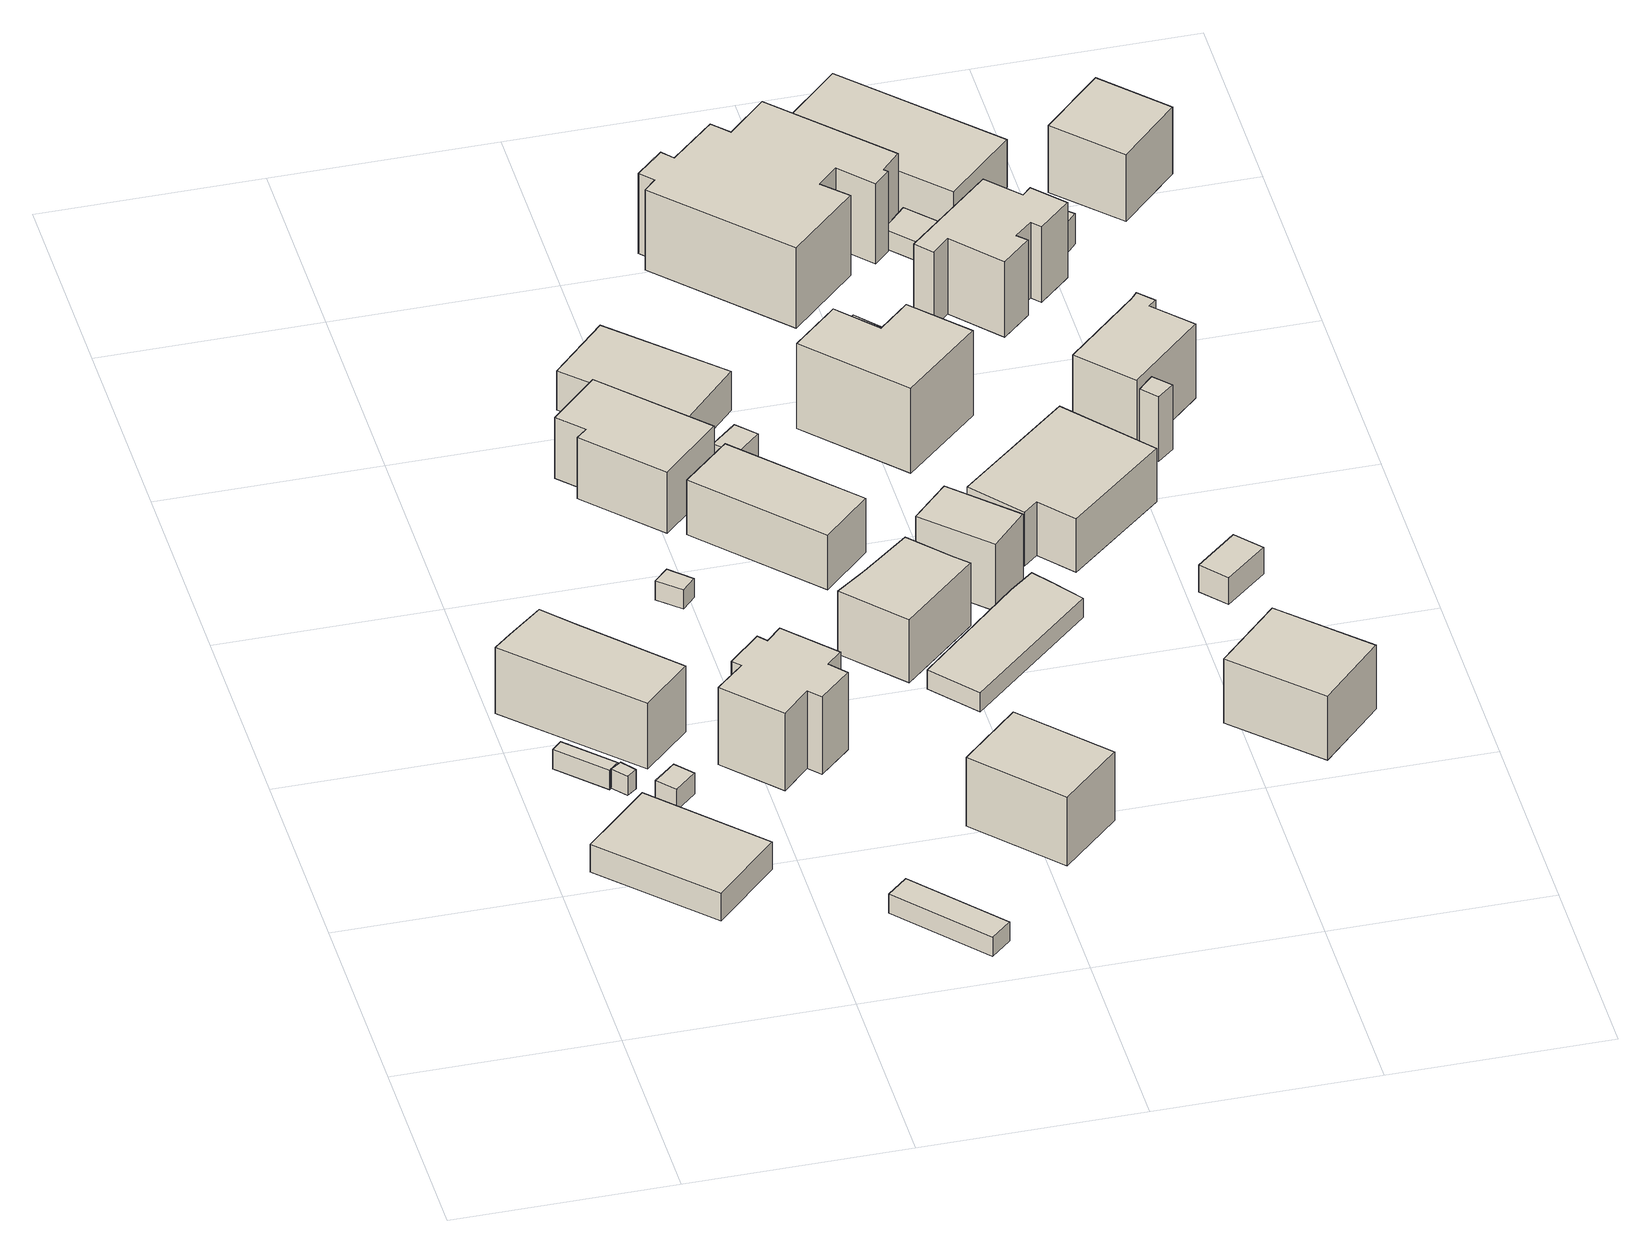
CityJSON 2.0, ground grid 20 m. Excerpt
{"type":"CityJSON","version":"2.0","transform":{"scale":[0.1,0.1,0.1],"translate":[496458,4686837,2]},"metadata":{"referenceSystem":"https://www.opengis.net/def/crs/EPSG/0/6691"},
"CityObjects":{
"building1":{"type":"Building","attributes":{"usage":"411","yearOfConstruction":2001,"measuredHeight":8.6,"storeysAboveGround":2,"storeysBelowGround":9999,"BuildingDetailAttribute.siteArea":264,"BuildingDetailAttribute.totalFloorArea":154,"BuildingDetailAttribute.buildingFootprintArea":86,"BuildingDetailAttribute.buildingRoofEdgeArea":103.2,"BuildingDetailAttribute.buildingStructureOrgType":"1","BuildingDetailAttribute.fireproofStructureType":"1003","BuildingDetailAttribute.urbanPlanType":"21","BuildingDetailAttribute.areaClassificationType":"22","BuildingDetailAttribute.districtsAndZonesType":"5","BuildingDetailAttribute.landUseType":"261","BuildingDetailAttribute.buildingCoverageRate":33,"BuildingDetailAttribute.floorAreaRate":58,"BuildingDetailAttribute.specifiedBuildingCoverageRate":60,"BuildingDetailAttribute.specifiedFloorAreaRate":200,"BuildingDetailAttribute.surveyYear":2018,"TsunamiRiskAttribute.description":"1","TsunamiRiskAttribute.rank":"2","TsunamiRiskAttribute.depth":1.75,"LandSlideRiskAttribute.description":"1","LandSlideRiskAttribute.areaType":"1","BuildingIDAttribute.prefecture":"01","BuildingIDAttribute.city":"01205","RealEstateIDAttribute.realEstateIDOfBuilding":"4302001126802-0000","RealEstateIDAttribute.numberOfRealEstateIDOfLand":1,"RealEstateIDAttribute.realEstateIDOfLand":"4302000085614-0000","RealEstateIDAttribute.matchingScore":96},"geometry":[{"type":"Solid","lod":"1","boundaries":[[[[0,1,2,3]],[[2,4,5,3]],[[1,6,4,2]],[[0,7,6,1]],[[3,5,7,0]],[[4,6,7,5]]]]}]},
"building2":{"type":"Building","attributes":{"usage":"461","yearOfConstruction":"0001","measuredHeight":-9999,"storeysAboveGround":9999,"storeysBelowGround":9999,"BuildingDetailAttribute.siteArea":-9999,"BuildingDetailAttribute.totalFloorArea":-9999,"BuildingDetailAttribute.buildingFootprintArea":-9999,"BuildingDetailAttribute.buildingRoofEdgeArea":-9999,"BuildingDetailAttribute.buildingStructureOrgType":"9","BuildingDetailAttribute.fireproofStructureType":"1011","BuildingDetailAttribute.urbanPlanType":"21","BuildingDetailAttribute.areaClassificationType":"22","BuildingDetailAttribute.districtsAndZonesType":"99","BuildingDetailAttribute.landUseType":"231","BuildingDetailAttribute.buildingCoverageRate":-9999,"BuildingDetailAttribute.floorAreaRate":-9999,"BuildingDetailAttribute.specifiedBuildingCoverageRate":-9999,"BuildingDetailAttribute.specifiedFloorAreaRate":-9999,"BuildingDetailAttribute.surveyYear":2018,"TsunamiRiskAttribute.description":"1","TsunamiRiskAttribute.rank":"2","TsunamiRiskAttribute.depth":2.33,"BuildingIDAttribute.prefecture":"01","BuildingIDAttribute.city":"01205"},"geometry":[{"type":"Solid","lod":"1","boundaries":[[[[8,9,10,11]],[[10,12,13,11]],[[9,14,12,10]],[[8,15,14,9]],[[11,13,15,8]],[[12,14,15,13]]]]}]},
"building3":{"type":"Building","attributes":{"usage":"461","yearOfConstruction":"0001","measuredHeight":-9999,"storeysAboveGround":9999,"storeysBelowGround":9999,"BuildingDetailAttribute.siteArea":-9999,"BuildingDetailAttribute.totalFloorArea":-9999,"BuildingDetailAttribute.buildingFootprintArea":-9999,"BuildingDetailAttribute.buildingRoofEdgeArea":-9999,"BuildingDetailAttribute.buildingStructureOrgType":"9","BuildingDetailAttribute.fireproofStructureType":"1011","BuildingDetailAttribute.urbanPlanType":"21","BuildingDetailAttribute.areaClassificationType":"22","BuildingDetailAttribute.districtsAndZonesType":"99","BuildingDetailAttribute.landUseType":"231","BuildingDetailAttribute.buildingCoverageRate":-9999,"BuildingDetailAttribute.floorAreaRate":-9999,"BuildingDetailAttribute.specifiedBuildingCoverageRate":-9999,"BuildingDetailAttribute.specifiedFloorAreaRate":-9999,"BuildingDetailAttribute.surveyYear":2018,"TsunamiRiskAttribute.description":"1","TsunamiRiskAttribute.rank":"2","TsunamiRiskAttribute.depth":1.99,"BuildingIDAttribute.prefecture":"01","BuildingIDAttribute.city":"01205"},"geometry":[{"type":"Solid","lod":"1","boundaries":[[[[16,17,18,19]],[[18,20,21,19]],[[17,22,20,18]],[[16,23,22,17]],[[19,21,23,16]],[[20,22,23,21]]]]}]},
"building4":{"type":"Building","attributes":{"usage":"412","yearOfConstruction":1960,"measuredHeight":8.1,"storeysAboveGround":2,"storeysBelowGround":9999,"BuildingDetailAttribute.siteArea":444,"BuildingDetailAttribute.totalFloorArea":132,"BuildingDetailAttribute.buildingFootprintArea":66,"BuildingDetailAttribute.buildingRoofEdgeArea":89.1,"BuildingDetailAttribute.buildingStructureOrgType":"2","BuildingDetailAttribute.fireproofStructureType":"1002","BuildingDetailAttribute.urbanPlanType":"21","BuildingDetailAttribute.areaClassificationType":"22","BuildingDetailAttribute.districtsAndZonesType":"5","BuildingDetailAttribute.landUseType":"261","BuildingDetailAttribute.buildingCoverageRate":15,"BuildingDetailAttribute.floorAreaRate":30,"BuildingDetailAttribute.specifiedBuildingCoverageRate":60,"BuildingDetailAttribute.specifiedFloorAreaRate":200,"BuildingDetailAttribute.surveyYear":2018,"TsunamiRiskAttribute.description":"1","TsunamiRiskAttribute.rank":"2","TsunamiRiskAttribute.depth":2.33,"BuildingIDAttribute.prefecture":"01","BuildingIDAttribute.city":"01205","RealEstateIDAttribute.realEstateIDOfBuilding":"4302000074175-0000","RealEstateIDAttribute.numberOfRealEstateIDOfLand":1,"RealEstateIDAttribute.realEstateIDOfLand":"4302000085634-0000","RealEstateIDAttribute.matchingScore":95},"geometry":[{"type":"Solid","lod":"1","boundaries":[[[[24,25,26,27,28,29]],[[28,30,31,29]],[[27,32,30,28]],[[26,33,32,27]],[[25,34,33,26]],[[24,35,34,25]],[[29,31,35,24]],[[30,32,33,34,35,31]]]]}]},
"building5":{"type":"Building","attributes":{"usage":"461","yearOfConstruction":"0001","measuredHeight":2.4,"storeysAboveGround":9999,"storeysBelowGround":9999,"BuildingDetailAttribute.siteArea":-9999,"BuildingDetailAttribute.totalFloorArea":-9999,"BuildingDetailAttribute.buildingFootprintArea":-9999,"BuildingDetailAttribute.buildingRoofEdgeArea":-9999,"BuildingDetailAttribute.buildingStructureOrgType":"9","BuildingDetailAttribute.fireproofStructureType":"1011","BuildingDetailAttribute.urbanPlanType":"21","BuildingDetailAttribute.areaClassificationType":"22","BuildingDetailAttribute.districtsAndZonesType":"99","BuildingDetailAttribute.landUseType":"231","BuildingDetailAttribute.buildingCoverageRate":-9999,"BuildingDetailAttribute.floorAreaRate":-9999,"BuildingDetailAttribute.specifiedBuildingCoverageRate":-9999,"BuildingDetailAttribute.specifiedFloorAreaRate":-9999,"BuildingDetailAttribute.surveyYear":2018,"TsunamiRiskAttribute.description":"1","TsunamiRiskAttribute.rank":"2","TsunamiRiskAttribute.depth":1.99,"BuildingIDAttribute.prefecture":"01","BuildingIDAttribute.city":"01205"},"geometry":[{"type":"Solid","lod":"1","boundaries":[[[[36,37,38,39]],[[38,40,41,39]],[[37,42,40,38]],[[36,43,42,37]],[[39,41,43,36]],[[40,42,43,41]]]]}]},
"building6":{"type":"Building","attributes":{"usage":"461","yearOfConstruction":"0001","measuredHeight":-9999,"storeysAboveGround":9999,"storeysBelowGround":9999,"BuildingDetailAttribute.siteArea":-9999,"BuildingDetailAttribute.totalFloorArea":-9999,"BuildingDetailAttribute.buildingFootprintArea":-9999,"BuildingDetailAttribute.buildingRoofEdgeArea":-9999,"BuildingDetailAttribute.buildingStructureOrgType":"9","BuildingDetailAttribute.fireproofStructureType":"1011","BuildingDetailAttribute.urbanPlanType":"21","BuildingDetailAttribute.areaClassificationType":"22","BuildingDetailAttribute.districtsAndZonesType":"99","BuildingDetailAttribute.landUseType":"231","BuildingDetailAttribute.buildingCoverageRate":-9999,"BuildingDetailAttribute.floorAreaRate":-9999,"BuildingDetailAttribute.specifiedBuildingCoverageRate":-9999,"BuildingDetailAttribute.specifiedFloorAreaRate":-9999,"BuildingDetailAttribute.surveyYear":2018,"TsunamiRiskAttribute.description":"1","TsunamiRiskAttribute.rank":"2","TsunamiRiskAttribute.depth":1.09,"LandSlideRiskAttribute.description":"1","LandSlideRiskAttribute.areaType":"1","BuildingIDAttribute.prefecture":"01","BuildingIDAttribute.city":"01205","RealEstateIDAttribute.realEstateIDOfBuilding":"4302000074158-0000","RealEstateIDAttribute.numberOfRealEstateIDOfLand":1,"RealEstateIDAttribute.realEstateIDOfLand":"4302000085605-0000","RealEstateIDAttribute.matchingScore":73},"geometry":[{"type":"Solid","lod":"1","boundaries":[[[[44,45,46,47]],[[46,48,49,47]],[[45,50,48,46]],[[44,51,50,45]],[[47,49,51,44]],[[48,50,51,49]]]]}]},
"building7":{"type":"Building","attributes":{"usage":"411","yearOfConstruction":2014,"measuredHeight":9.4,"storeysAboveGround":2,"storeysBelowGround":9999,"BuildingDetailAttribute.siteArea":330,"BuildingDetailAttribute.totalFloorArea":128,"BuildingDetailAttribute.buildingFootprintArea":75,"BuildingDetailAttribute.buildingRoofEdgeArea":72.4,"BuildingDetailAttribute.buildingStructureOrgType":"1","BuildingDetailAttribute.fireproofStructureType":"1003","BuildingDetailAttribute.urbanPlanType":"21","BuildingDetailAttribute.areaClassificationType":"22","BuildingDetailAttribute.districtsAndZonesType":"5","BuildingDetailAttribute.landUseType":"261","BuildingDetailAttribute.buildingCoverageRate":23,"BuildingDetailAttribute.floorAreaRate":39,"BuildingDetailAttribute.specifiedBuildingCoverageRate":60,"BuildingDetailAttribute.specifiedFloorAreaRate":200,"BuildingDetailAttribute.surveyYear":2018,"TsunamiRiskAttribute.description":"1","TsunamiRiskAttribute.rank":"2","TsunamiRiskAttribute.depth":2.09,"LandSlideRiskAttribute.description":"1","LandSlideRiskAttribute.areaType":"1","BuildingIDAttribute.prefecture":"01","BuildingIDAttribute.city":"01205","RealEstateIDAttribute.realEstateIDOfBuilding":"4302001156037-0000","RealEstateIDAttribute.numberOfRealEstateIDOfLand":2,"RealEstateIDAttribute.realEstateIDOfLand":"4302000085656-0000","RealEstateIDAttribute.matchingScore":91},"geometry":[{"type":"Solid","lod":"1","boundaries":[[[[52,53,54,55,56,57,58,59,60,61,62,63]],[[62,64,65,63]],[[61,66,64,62]],[[60,67,66,61]],[[59,68,67,60]],[[58,69,68,59]],[[57,70,69,58]],[[56,71,70,57]],[[55,72,71,56]],[[54,73,72,55]],[[53,74,73,54]],[[52,75,74,53]],[[63,65,75,52]],[[64,66,67,68,69,70,71,72,73,74,75,65]]]]}]},
"building8":{"type":"Building","attributes":{"usage":"461","yearOfConstruction":"0001","measuredHeight":-9999,"storeysAboveGround":9999,"storeysBelowGround":9999,"BuildingDetailAttribute.siteArea":-9999,"BuildingDetailAttribute.totalFloorArea":-9999,"BuildingDetailAttribute.buildingFootprintArea":-9999,"BuildingDetailAttribute.buildingRoofEdgeArea":-9999,"BuildingDetailAttribute.buildingStructureOrgType":"9","BuildingDetailAttribute.fireproofStructureType":"1011","BuildingDetailAttribute.urbanPlanType":"21","BuildingDetailAttribute.areaClassificationType":"22","BuildingDetailAttribute.districtsAndZonesType":"99","BuildingDetailAttribute.landUseType":"231","BuildingDetailAttribute.buildingCoverageRate":-9999,"BuildingDetailAttribute.floorAreaRate":-9999,"BuildingDetailAttribute.specifiedBuildingCoverageRate":-9999,"BuildingDetailAttribute.specifiedFloorAreaRate":-9999,"BuildingDetailAttribute.surveyYear":2018,"TsunamiRiskAttribute.description":"1","TsunamiRiskAttribute.rank":"2","TsunamiRiskAttribute.depth":2.39,"BuildingIDAttribute.prefecture":"01","BuildingIDAttribute.city":"01205"},"geometry":[{"type":"Solid","lod":"1","boundaries":[[[[76,77,78,79]],[[78,80,81,79]],[[77,82,80,78]],[[76,83,82,77]],[[79,81,83,76]],[[80,82,83,81]]]]}]},
"building9":{"type":"Building","attributes":{"usage":"411","yearOfConstruction":1932,"measuredHeight":6.9,"storeysAboveGround":1,"storeysBelowGround":9999,"BuildingDetailAttribute.siteArea":-9999,"BuildingDetailAttribute.totalFloorArea":93,"BuildingDetailAttribute.buildingFootprintArea":93,"BuildingDetailAttribute.buildingRoofEdgeArea":83.3,"BuildingDetailAttribute.buildingStructureOrgType":"1","BuildingDetailAttribute.fireproofStructureType":"1003","BuildingDetailAttribute.urbanPlanType":"21","BuildingDetailAttribute.areaClassificationType":"22","BuildingDetailAttribute.districtsAndZonesType":"5","BuildingDetailAttribute.landUseType":"261","BuildingDetailAttribute.buildingCoverageRate":-9999,"BuildingDetailAttribute.floorAreaRate":-9999,"BuildingDetailAttribute.specifiedBuildingCoverageRate":60,"BuildingDetailAttribute.specifiedFloorAreaRate":200,"BuildingDetailAttribute.surveyYear":2018,"TsunamiRiskAttribute.description":"1","TsunamiRiskAttribute.rank":"3","TsunamiRiskAttribute.depth":3.26,"BuildingIDAttribute.prefecture":"01","BuildingIDAttribute.city":"01205"},"geometry":[{"type":"Solid","lod":"1","boundaries":[[[[84,85,86,87,88,89]],[[88,90,91,89]],[[87,92,90,88]],[[86,93,92,87]],[[85,94,93,86]],[[84,95,94,85]],[[89,91,95,84]],[[90,92,93,94,95,91]]]]}]},
"building10":{"type":"Building","attributes":{"usage":"461","yearOfConstruction":"0001","measuredHeight":7.4,"storeysAboveGround":9999,"storeysBelowGround":9999,"BuildingDetailAttribute.siteArea":-9999,"BuildingDetailAttribute.totalFloorArea":-9999,"BuildingDetailAttribute.buildingFootprintArea":-9999,"BuildingDetailAttribute.buildingRoofEdgeArea":-9999,"BuildingDetailAttribute.buildingStructureOrgType":"9","BuildingDetailAttribute.fireproofStructureType":"1011","BuildingDetailAttribute.urbanPlanType":"21","BuildingDetailAttribute.areaClassificationType":"22","BuildingDetailAttribute.districtsAndZonesType":"99","BuildingDetailAttribute.landUseType":"231","BuildingDetailAttribute.buildingCoverageRate":-9999,"BuildingDetailAttribute.floorAreaRate":-9999,"BuildingDetailAttribute.specifiedBuildingCoverageRate":-9999,"BuildingDetailAttribute.specifiedFloorAreaRate":-9999,"BuildingDetailAttribute.surveyYear":2018,"TsunamiRiskAttribute.description":"1","TsunamiRiskAttribute.rank":"2","TsunamiRiskAttribute.depth":1.49,"LandSlideRiskAttribute.description":"1","LandSlideRiskAttribute.areaType":"1","BuildingIDAttribute.prefecture":"01","BuildingIDAttribute.city":"01205","RealEstateIDAttribute.realEstateIDOfBuilding":"4302001159972-0000","RealEstateIDAttribute.numberOfRealEstateIDOfLand":1,"RealEstateIDAttribute.realEstateIDOfLand":"4302000085639-0000","RealEstateIDAttribute.matchingScore":91},"geometry":[{"type":"Solid","lod":"1","boundaries":[[[[96,97,98,99]],[[98,100,101,99]],[[97,102,100,98]],[[96,103,102,97]],[[99,101,103,96]],[[100,102,103,101]]]]}]},
"building11":{"type":"Building","attributes":{"usage":"411","yearOfConstruction":2001,"measuredHeight":6.2,"storeysAboveGround":1,"storeysBelowGround":9999,"BuildingDetailAttribute.siteArea":396,"BuildingDetailAttribute.totalFloorArea":100,"BuildingDetailAttribute.buildingFootprintArea":100,"BuildingDetailAttribute.buildingRoofEdgeArea":81.6,"BuildingDetailAttribute.buildingStructureOrgType":"1","BuildingDetailAttribute.fireproofStructureType":"1003","BuildingDetailAttribute.urbanPlanType":"21","BuildingDetailAttribute.areaClassificationType":"22","BuildingDetailAttribute.districtsAndZonesType":"5","BuildingDetailAttribute.landUseType":"261","BuildingDetailAttribute.buildingCoverageRate":25,"BuildingDetailAttribute.floorAreaRate":25,"BuildingDetailAttribute.specifiedBuildingCoverageRate":60,"BuildingDetailAttribute.specifiedFloorAreaRate":200,"BuildingDetailAttribute.surveyYear":2018,"TsunamiRiskAttribute.description":"1","TsunamiRiskAttribute.rank":"2","TsunamiRiskAttribute.depth":2.06,"BuildingIDAttribute.prefecture":"01","BuildingIDAttribute.city":"01205","RealEstateIDAttribute.realEstateIDOfBuilding":"4302001126701-0000","RealEstateIDAttribute.numberOfRealEstateIDOfLand":2,"RealEstateIDAttribute.realEstateIDOfLand":"4302000085625-0000","RealEstateIDAttribute.matchingScore":86},"geometry":[{"type":"Solid","lod":"1","boundaries":[[[[104,105,106,107]],[[106,108,109,107]],[[105,110,108,106]],[[104,111,110,105]],[[107,109,111,104]],[[108,110,111,109]]]]}]},
"building12":{"type":"Building","attributes":{"usage":"411","yearOfConstruction":1970,"measuredHeight":4.6,"storeysAboveGround":1,"storeysBelowGround":9999,"BuildingDetailAttribute.siteArea":-9999,"BuildingDetailAttribute.totalFloorArea":75,"BuildingDetailAttribute.buildingFootprintArea":75,"BuildingDetailAttribute.buildingRoofEdgeArea":90.9,"BuildingDetailAttribute.buildingStructureOrgType":"1","BuildingDetailAttribute.fireproofStructureType":"1003","BuildingDetailAttribute.urbanPlanType":"21","BuildingDetailAttribute.areaClassificationType":"22","BuildingDetailAttribute.districtsAndZonesType":"5","BuildingDetailAttribute.landUseType":"261","BuildingDetailAttribute.buildingCoverageRate":-9999,"BuildingDetailAttribute.floorAreaRate":-9999,"BuildingDetailAttribute.specifiedBuildingCoverageRate":60,"BuildingDetailAttribute.specifiedFloorAreaRate":200,"BuildingDetailAttribute.surveyYear":2018,"TsunamiRiskAttribute.description":"1","TsunamiRiskAttribute.rank":"3","TsunamiRiskAttribute.depth":3.34,"BuildingIDAttribute.prefecture":"01","BuildingIDAttribute.city":"01205"},"geometry":[{"type":"Solid","lod":"1","boundaries":[[[[112,113,114,115]],[[114,116,117,115]],[[113,118,116,114]],[[112,119,118,113]],[[115,117,119,112]],[[116,118,119,117]]]]}]},
"building13":{"type":"Building","attributes":{"usage":"411","yearOfConstruction":1983,"measuredHeight":7.1,"storeysAboveGround":2,"storeysBelowGround":9999,"BuildingDetailAttribute.siteArea":100,"BuildingDetailAttribute.totalFloorArea":120,"BuildingDetailAttribute.buildingFootprintArea":60,"BuildingDetailAttribute.buildingRoofEdgeArea":61.2,"BuildingDetailAttribute.buildingStructureOrgType":"1","BuildingDetailAttribute.fireproofStructureType":"1003","BuildingDetailAttribute.urbanPlanType":"21","BuildingDetailAttribute.areaClassificationType":"22","BuildingDetailAttribute.districtsAndZonesType":"5","BuildingDetailAttribute.landUseType":"261","BuildingDetailAttribute.buildingCoverageRate":60,"BuildingDetailAttribute.floorAreaRate":120,"BuildingDetailAttribute.specifiedBuildingCoverageRate":60,"BuildingDetailAttribute.specifiedFloorAreaRate":200,"BuildingDetailAttribute.surveyYear":2018,"TsunamiRiskAttribute.description":"1","TsunamiRiskAttribute.rank":"2","TsunamiRiskAttribute.depth":1.99,"LandSlideRiskAttribute.description":"1","LandSlideRiskAttribute.areaType":"1","BuildingIDAttribute.prefecture":"01","BuildingIDAttribute.city":"01205","RealEstateIDAttribute.realEstateIDOfBuilding":"4302000074164-0000","RealEstateIDAttribute.numberOfRealEstateIDOfLand":1,"RealEstateIDAttribute.realEstateIDOfLand":"4302000085618-0000","RealEstateIDAttribute.matchingScore":90},"geometry":[{"type":"Solid","lod":"1","boundaries":[[[[120,121,122,123,124,125]],[[124,126,127,125]],[[123,128,126,124]],[[122,129,128,123]],[[121,130,129,122]],[[120,131,130,121]],[[125,127,131,120]],[[126,128,129,130,131,127]]]]}]},
"building14":{"type":"Building","attributes":{"usage":"461","yearOfConstruction":"0001","measuredHeight":2.8,"storeysAboveGround":9999,"storeysBelowGround":9999,"BuildingDetailAttribute.siteArea":-9999,"BuildingDetailAttribute.totalFloorArea":-9999,"BuildingDetailAttribute.buildingFootprintArea":-9999,"BuildingDetailAttribute.buildingRoofEdgeArea":-9999,"BuildingDetailAttribute.buildingStructureOrgType":"9","BuildingDetailAttribute.fireproofStructureType":"1011","BuildingDetailAttribute.urbanPlanType":"21","BuildingDetailAttribute.areaClassificationType":"22","BuildingDetailAttribute.districtsAndZonesType":"99","BuildingDetailAttribute.landUseType":"231","BuildingDetailAttribute.buildingCoverageRate":-9999,"BuildingDetailAttribute.floorAreaRate":-9999,"BuildingDetailAttribute.specifiedBuildingCoverageRate":-9999,"BuildingDetailAttribute.specifiedFloorAreaRate":-9999,"BuildingDetailAttribute.surveyYear":2018,"TsunamiRiskAttribute.description":"1","TsunamiRiskAttribute.rank":"3","TsunamiRiskAttribute.depth":3.34,"BuildingIDAttribute.prefecture":"01","BuildingIDAttribute.city":"01205"},"geometry":[{"type":"Solid","lod":"1","boundaries":[[[[132,133,134,135]],[[134,136,137,135]],[[133,138,136,134]],[[132,139,138,133]],[[135,137,139,132]],[[136,138,139,137]]]]}]},
"building15":{"type":"Building","attributes":{"usage":"412","yearOfConstruction":1958,"measuredHeight":-9999,"storeysAboveGround":2,"storeysBelowGround":9999,"BuildingDetailAttribute.siteArea":165,"BuildingDetailAttribute.totalFloorArea":180,"BuildingDetailAttribute.buildingFootprintArea":90,"BuildingDetailAttribute.buildingRoofEdgeArea":85.8,"BuildingDetailAttribute.buildingStructureOrgType":"1","BuildingDetailAttribute.fireproofStructureType":"1003","BuildingDetailAttribute.urbanPlanType":"21","BuildingDetailAttribute.areaClassificationType":"22","BuildingDetailAttribute.districtsAndZonesType":"5","BuildingDetailAttribute.landUseType":"261","BuildingDetailAttribute.buildingCoverageRate":55,"BuildingDetailAttribute.floorAreaRate":109,"BuildingDetailAttribute.specifiedBuildingCoverageRate":60,"BuildingDetailAttribute.specifiedFloorAreaRate":200,"BuildingDetailAttribute.surveyYear":2018,"TsunamiRiskAttribute.description":"1","TsunamiRiskAttribute.rank":"2","TsunamiRiskAttribute.depth":1.85,"LandSlideRiskAttribute.description":"1","LandSlideRiskAttribute.areaType":"1","BuildingIDAttribute.prefecture":"01","BuildingIDAttribute.city":"01205"},"geometry":[{"type":"Solid","lod":"1","boundaries":[[[[140,141,142,143,144,145]],[[144,146,147,145]],[[143,148,146,144]],[[142,149,148,143]],[[141,150,149,142]],[[140,151,150,141]],[[145,147,151,140]],[[146,148,149,150,151,147]]]]}]},
"building16":{"type":"Building","attributes":{"usage":"411","yearOfConstruction":1971,"measuredHeight":7.8,"storeysAboveGround":2,"storeysBelowGround":9999,"BuildingDetailAttribute.siteArea":66,"BuildingDetailAttribute.totalFloorArea":87,"BuildingDetailAttribute.buildingFootprintArea":44,"BuildingDetailAttribute.buildingRoofEdgeArea":35.8,"BuildingDetailAttribute.buildingStructureOrgType":"1","BuildingDetailAttribute.fireproofStructureType":"1003","BuildingDetailAttribute.urbanPlanType":"21","BuildingDetailAttribute.areaClassificationType":"22","BuildingDetailAttribute.districtsAndZonesType":"5","BuildingDetailAttribute.landUseType":"261","BuildingDetailAttribute.buildingCoverageRate":67,"BuildingDetailAttribute.floorAreaRate":132,"BuildingDetailAttribute.specifiedBuildingCoverageRate":60,"BuildingDetailAttribute.specifiedFloorAreaRate":200,"BuildingDetailAttribute.surveyYear":2018,"TsunamiRiskAttribute.description":"1","TsunamiRiskAttribute.rank":"2","TsunamiRiskAttribute.depth":1.99,"LandSlideRiskAttribute.description":"1","LandSlideRiskAttribute.areaType":"1","BuildingIDAttribute.prefecture":"01","BuildingIDAttribute.city":"01205","RealEstateIDAttribute.realEstateIDOfBuilding":"4302000074169-0000","RealEstateIDAttribute.numberOfRealEstateIDOfLand":1,"RealEstateIDAttribute.realEstateIDOfLand":"4302000085626-0000","RealEstateIDAttribute.matchingScore":81},"geometry":[{"type":"Solid","lod":"1","boundaries":[[[[152,153,154,155]],[[154,156,157,155]],[[153,158,156,154]],[[152,159,158,153]],[[155,157,159,152]],[[156,158,159,157]]]]}]},
"building17":{"type":"Building","attributes":{"usage":"411","yearOfConstruction":1998,"measuredHeight":10,"storeysAboveGround":2,"storeysBelowGround":9999,"BuildingDetailAttribute.siteArea":331,"BuildingDetailAttribute.totalFloorArea":154,"BuildingDetailAttribute.buildingFootprintArea":95,"BuildingDetailAttribute.buildingRoofEdgeArea":87.6,"BuildingDetailAttribute.buildingStructureOrgType":"1","BuildingDetailAttribute.fireproofStructureType":"1003","BuildingDetailAttribute.urbanPlanType":"21","BuildingDetailAttribute.areaClassificationType":"22","BuildingDetailAttribute.districtsAndZonesType":"5","BuildingDetailAttribute.landUseType":"261","BuildingDetailAttribute.buildingCoverageRate":29,"BuildingDetailAttribute.floorAreaRate":47,"BuildingDetailAttribute.specifiedBuildingCoverageRate":60,"BuildingDetailAttribute.specifiedFloorAreaRate":200,"BuildingDetailAttribute.surveyYear":2018,"TsunamiRiskAttribute.description":"1","TsunamiRiskAttribute.rank":"2","TsunamiRiskAttribute.depth":2.97,"LandSlideRiskAttribute.description":"1","LandSlideRiskAttribute.areaType":"1","BuildingIDAttribute.prefecture":"01","BuildingIDAttribute.city":"01205","RealEstateIDAttribute.realEstateIDOfBuilding":"4302001111911-0000","RealEstateIDAttribute.numberOfRealEstateIDOfLand":1,"RealEstateIDAttribute.realEstateIDOfLand":"4302000085620-0000","RealEstateIDAttribute.matchingScore":89},"geometry":[{"type":"Solid","lod":"1","boundaries":[[[[160,161,162,163,164,165]],[[164,166,167,165]],[[163,168,166,164]],[[162,169,168,163]],[[161,170,169,162]],[[160,171,170,161]],[[165,167,171,160]],[[166,168,169,170,171,167]]]]}]},
"building18":{"type":"Building","attributes":{"usage":"461","yearOfConstruction":"0001","measuredHeight":6.8,"storeysAboveGround":9999,"storeysBelowGround":9999,"BuildingDetailAttribute.siteArea":-9999,"BuildingDetailAttribute.totalFloorArea":-9999,"BuildingDetailAttribute.buildingFootprintArea":-9999,"BuildingDetailAttribute.buildingRoofEdgeArea":-9999,"BuildingDetailAttribute.buildingStructureOrgType":"9","BuildingDetailAttribute.fireproofStructureType":"1011","BuildingDetailAttribute.urbanPlanType":"21","BuildingDetailAttribute.areaClassificationType":"22","BuildingDetailAttribute.districtsAndZonesType":"99","BuildingDetailAttribute.landUseType":"231","BuildingDetailAttribute.buildingCoverageRate":-9999,"BuildingDetailAttribute.floorAreaRate":-9999,"BuildingDetailAttribute.specifiedBuildingCoverageRate":-9999,"BuildingDetailAttribute.specifiedFloorAreaRate":-9999,"BuildingDetailAttribute.surveyYear":2018,"TsunamiRiskAttribute.description":"1","TsunamiRiskAttribute.rank":"2","TsunamiRiskAttribute.depth":2.97,"BuildingIDAttribute.prefecture":"01","BuildingIDAttribute.city":"01205"},"geometry":[{"type":"Solid","lod":"1","boundaries":[[[[172,173,174,175]],[[174,176,177,175]],[[173,178,176,174]],[[172,179,178,173]],[[175,177,179,172]],[[176,178,179,177]]]]}]},
"building19":{"type":"Building","attributes":{"usage":"422","yearOfConstruction":1996,"measuredHeight":10.2,"storeysAboveGround":2,"storeysBelowGround":9999,"BuildingDetailAttribute.siteArea":595,"BuildingDetailAttribute.totalFloorArea":332,"BuildingDetailAttribute.buildingFootprintArea":178,"BuildingDetailAttribute.buildingRoofEdgeArea":230.9,"BuildingDetailAttribute.buildingStructureOrgType":"1","BuildingDetailAttribute.fireproofStructureType":"1003","BuildingDetailAttribute.urbanPlanType":"21","BuildingDetailAttribute.areaClassificationType":"22","BuildingDetailAttribute.districtsAndZonesType":"5","BuildingDetailAttribute.landUseType":"261","BuildingDetailAttribute.buildingCoverageRate":30,"BuildingDetailAttribute.floorAreaRate":56,"BuildingDetailAttribute.specifiedBuildingCoverageRate":60,"BuildingDetailAttribute.specifiedFloorAreaRate":200,"BuildingDetailAttribute.surveyYear":2018,"TsunamiRiskAttribute.description":"1","TsunamiRiskAttribute.rank":"3","TsunamiRiskAttribute.depth":3.06,"LandSlideRiskAttribute.description":"1","LandSlideRiskAttribute.areaType":"1","BuildingIDAttribute.prefecture":"01","BuildingIDAttribute.city":"01205","RealEstateIDAttribute.realEstateIDOfBuilding":"4302001106439-0000","RealEstateIDAttribute.numberOfRealEstateIDOfLand":1,"RealEstateIDAttribute.realEstateIDOfLand":"4302000085517-0000","RealEstateIDAttribute.matchingScore":97},"geometry":[{"type":"Solid","lod":"1","boundaries":[[[[180,181,182,183,184,185,186,187,188,189,190,191,192,193,194,195]],[[194,196,197,195]],[[193,198,196,194]],[[192,199,198,193]],[[191,200,199,192]],[[190,201,200,191]],[[189,202,201,190]],[[188,203,202,189]],[[187,204,203,188]],[[186,205,204,187]],[[185,206,205,186]],[[184,207,206,185]],[[183,208,207,184]],[[182,209,208,183]],[[181,210,209,182]],[[180,211,210,181]],[[195,197,211,180]],[[196,198,199,200,201,202,203,204,205,206,207,208,209,210,211,197]]]]}]},
"building20":{"type":"Building","attributes":{"usage":"411","yearOfConstruction":1958,"measuredHeight":6.9,"storeysAboveGround":1,"storeysBelowGround":9999,"BuildingDetailAttribute.siteArea":507,"BuildingDetailAttribute.totalFloorArea":89,"BuildingDetailAttribute.buildingFootprintArea":89,"BuildingDetailAttribute.buildingRoofEdgeArea":125.1,"BuildingDetailAttribute.buildingStructureOrgType":"1","BuildingDetailAttribute.fireproofStructureType":"1003","BuildingDetailAttribute.urbanPlanType":"21","BuildingDetailAttribute.areaClassificationType":"22","BuildingDetailAttribute.districtsAndZonesType":"5","BuildingDetailAttribute.landUseType":"261","BuildingDetailAttribute.buildingCoverageRate":18,"BuildingDetailAttribute.floorAreaRate":18,"BuildingDetailAttribute.specifiedBuildingCoverageRate":60,"BuildingDetailAttribute.specifiedFloorAreaRate":200,"BuildingDetailAttribute.surveyYear":2018,"TsunamiRiskAttribute.description":"1","TsunamiRiskAttribute.rank":"2","TsunamiRiskAttribute.depth":2.1,"LandSlideRiskAttribute.description":"1","LandSlideRiskAttribute.areaType":"1","BuildingIDAttribute.prefecture":"01","BuildingIDAttribute.city":"01205"},"geometry":[{"type":"Solid","lod":"1","boundaries":[[[[212,213,214,215,216,217]],[[216,218,219,217]],[[215,220,218,216]],[[214,221,220,215]],[[213,222,221,214]],[[212,223,222,213]],[[217,219,223,212]],[[218,220,221,222,223,219]]]]}]},
"building21":{"type":"Building","attributes":{"usage":"461","yearOfConstruction":"0001","measuredHeight":-9999,"storeysAboveGround":9999,"storeysBelowGround":9999,"BuildingDetailAttribute.siteArea":-9999,"BuildingDetailAttribute.totalFloorArea":-9999,"BuildingDetailAttribute.buildingFootprintArea":-9999,"BuildingDetailAttribute.buildingRoofEdgeArea":-9999,"BuildingDetailAttribute.buildingStructureOrgType":"9","BuildingDetailAttribute.fireproofStructureType":"1011","BuildingDetailAttribute.urbanPlanType":"21","BuildingDetailAttribute.areaClassificationType":"22","BuildingDetailAttribute.districtsAndZonesType":"99","BuildingDetailAttribute.landUseType":"231","BuildingDetailAttribute.buildingCoverageRate":-9999,"BuildingDetailAttribute.floorAreaRate":-9999,"BuildingDetailAttribute.specifiedBuildingCoverageRate":-9999,"BuildingDetailAttribute.specifiedFloorAreaRate":-9999,"BuildingDetailAttribute.surveyYear":2018,"TsunamiRiskAttribute.description":"1","TsunamiRiskAttribute.rank":"2","TsunamiRiskAttribute.depth":2.92,"LandSlideRiskAttribute.description":"1","LandSlideRiskAttribute.areaType":"1","BuildingIDAttribute.prefecture":"01","BuildingIDAttribute.city":"01205"},"geometry":[{"type":"Solid","lod":"1","boundaries":[[[[224,225,226,227]],[[226,228,229,227]],[[225,230,228,226]],[[224,231,230,225]],[[227,229,231,224]],[[228,230,231,229]]]]}]},
"building22":{"type":"Building","attributes":{"usage":"411","yearOfConstruction":1960,"measuredHeight":7.3,"storeysAboveGround":2,"storeysBelowGround":9999,"BuildingDetailAttribute.siteArea":293,"BuildingDetailAttribute.totalFloorArea":132,"BuildingDetailAttribute.buildingFootprintArea":66,"BuildingDetailAttribute.buildingRoofEdgeArea":78.8,"BuildingDetailAttribute.buildingStructureOrgType":"2","BuildingDetailAttribute.fireproofStructureType":"1002","BuildingDetailAttribute.urbanPlanType":"21","BuildingDetailAttribute.areaClassificationType":"22","BuildingDetailAttribute.districtsAndZonesType":"5","BuildingDetailAttribute.landUseType":"261","BuildingDetailAttribute.buildingCoverageRate":23,"BuildingDetailAttribute.floorAreaRate":45,"BuildingDetailAttribute.specifiedBuildingCoverageRate":60,"BuildingDetailAttribute.specifiedFloorAreaRate":200,"BuildingDetailAttribute.surveyYear":2018,"TsunamiRiskAttribute.description":"1","TsunamiRiskAttribute.rank":"2","TsunamiRiskAttribute.depth":1.78,"LandSlideRiskAttribute.description":"1","LandSlideRiskAttribute.areaType":"1","BuildingIDAttribute.prefecture":"01","BuildingIDAttribute.city":"01205"},"geometry":[{"type":"Solid","lod":"1","boundaries":[[[[232,233,234,235]],[[234,236,237,235]],[[233,238,236,234]],[[232,239,238,233]],[[235,237,239,232]],[[236,238,239,237]]]]}]},
"building23":{"type":"Building","attributes":{"usage":"461","yearOfConstruction":"0001","measuredHeight":3.1,"storeysAboveGround":9999,"storeysBelowGround":9999,"BuildingDetailAttribute.siteArea":-9999,"BuildingDetailAttribute.totalFloorArea":-9999,"BuildingDetailAttribute.buildingFootprintArea":-9999,"BuildingDetailAttribute.buildingRoofEdgeArea":-9999,"BuildingDetailAttribute.buildingStructureOrgType":"9","BuildingDetailAttribute.fireproofStructureType":"1011","BuildingDetailAttribute.urbanPlanType":"21","BuildingDetailAttribute.areaClassificationType":"22","BuildingDetailAttribute.districtsAndZonesType":"99","BuildingDetailAttribute.landUseType":"231","BuildingDetailAttribute.buildingCoverageRate":-9999,"BuildingDetailAttribute.floorAreaRate":-9999,"BuildingDetailAttribute.specifiedBuildingCoverageRate":-9999,"BuildingDetailAttribute.specifiedFloorAreaRate":-9999,"BuildingDetailAttribute.surveyYear":2018,"TsunamiRiskAttribute.description":"1","TsunamiRiskAttribute.rank":"2","TsunamiRiskAttribute.depth":1.94,"LandSlideRiskAttribute.description":"1","LandSlideRiskAttribute.areaType":"1","BuildingIDAttribute.prefecture":"01","BuildingIDAttribute.city":"01205"},"geometry":[{"type":"Solid","lod":"1","boundaries":[[[[240,241,242,243]],[[242,244,245,243]],[[241,246,244,242]],[[240,247,246,241]],[[243,245,247,240]],[[244,246,247,245]]]]}]},
"building24":{"type":"Building","attributes":{"usage":"461","yearOfConstruction":"0001","measuredHeight":-9999,"storeysAboveGround":9999,"storeysBelowGround":9999,"BuildingDetailAttribute.siteArea":-9999,"BuildingDetailAttribute.totalFloorArea":-9999,"BuildingDetailAttribute.buildingFootprintArea":-9999,"BuildingDetailAttribute.buildingRoofEdgeArea":-9999,"BuildingDetailAttribute.buildingStructureOrgType":"9","BuildingDetailAttribute.fireproofStructureType":"1011","BuildingDetailAttribute.urbanPlanType":"21","BuildingDetailAttribute.areaClassificationType":"22","BuildingDetailAttribute.districtsAndZonesType":"99","BuildingDetailAttribute.landUseType":"231","BuildingDetailAttribute.buildingCoverageRate":-9999,"BuildingDetailAttribute.floorAreaRate":-9999,"BuildingDetailAttribute.specifiedBuildingCoverageRate":-9999,"BuildingDetailAttribute.specifiedFloorAreaRate":-9999,"BuildingDetailAttribute.surveyYear":2018,"TsunamiRiskAttribute.description":"1","TsunamiRiskAttribute.rank":"3","TsunamiRiskAttribute.depth":3.15,"LandSlideRiskAttribute.description":"1","LandSlideRiskAttribute.areaType":"1","BuildingIDAttribute.prefecture":"01","BuildingIDAttribute.city":"01205"},"geometry":[{"type":"Solid","lod":"1","boundaries":[[[[248,249,250,251]],[[250,252,253,251]],[[249,254,252,250]],[[248,255,254,249]],[[251,253,255,248]],[[252,254,255,253]]]]}]},
"building25":{"type":"Building","attributes":{"usage":"411","yearOfConstruction":2011,"measuredHeight":9.2,"storeysAboveGround":2,"storeysBelowGround":9999,"BuildingDetailAttribute.siteArea":329,"BuildingDetailAttribute.totalFloorArea":114,"BuildingDetailAttribute.buildingFootprintArea":73,"BuildingDetailAttribute.buildingRoofEdgeArea":72.8,"BuildingDetailAttribute.buildingStructureOrgType":"1","BuildingDetailAttribute.fireproofStructureType":"1003","BuildingDetailAttribute.urbanPlanType":"21","BuildingDetailAttribute.areaClassificationType":"22","BuildingDetailAttribute.districtsAndZonesType":"5","BuildingDetailAttribute.landUseType":"261","BuildingDetailAttribute.buildingCoverageRate":22,"BuildingDetailAttribute.floorAreaRate":35,"BuildingDetailAttribute.specifiedBuildingCoverageRate":60,"BuildingDetailAttribute.specifiedFloorAreaRate":200,"BuildingDetailAttribute.surveyYear":2018,"TsunamiRiskAttribute.description":"1","TsunamiRiskAttribute.rank":"2","TsunamiRiskAttribute.depth":2.75,"LandSlideRiskAttribute.description":"1","LandSlideRiskAttribute.areaType":"1","BuildingIDAttribute.prefecture":"01","BuildingIDAttribute.city":"01205","RealEstateIDAttribute.realEstateIDOfBuilding":"4302001151714-0000","RealEstateIDAttribute.numberOfRealEstateIDOfLand":1,"RealEstateIDAttribute.realEstateIDOfLand":"4302000085593-0000","RealEstateIDAttribute.matchingScore":91},"geometry":[{"type":"Solid","lod":"1","boundaries":[[[[256,257,258,259,260,261,262,263,264,265,266,267]],[[266,268,269,267]],[[265,270,268,266]],[[264,271,270,265]],[[263,272,271,264]],[[262,273,272,263]],[[261,274,273,262]],[[260,275,274,261]],[[259,276,275,260]],[[258,277,276,259]],[[257,278,277,258]],[[256,279,278,257]],[[267,269,279,256]],[[268,270,271,272,273,274,275,276,277,278,279,269]]]]}]},
"building26":{"type":"Building","attributes":{"usage":"461","yearOfConstruction":"0001","measuredHeight":7.5,"storeysAboveGround":9999,"storeysBelowGround":9999,"BuildingDetailAttribute.siteArea":-9999,"BuildingDetailAttribute.totalFloorArea":-9999,"BuildingDetailAttribute.buildingFootprintArea":-9999,"BuildingDetailAttribute.buildingRoofEdgeArea":-9999,"BuildingDetailAttribute.buildingStructureOrgType":"9","BuildingDetailAttribute.fireproofStructureType":"1011","BuildingDetailAttribute.urbanPlanType":"21","BuildingDetailAttribute.areaClassificationType":"22","BuildingDetailAttribute.districtsAndZonesType":"99","BuildingDetailAttribute.landUseType":"231","BuildingDetailAttribute.buildingCoverageRate":-9999,"BuildingDetailAttribute.floorAreaRate":-9999,"BuildingDetailAttribute.specifiedBuildingCoverageRate":-9999,"BuildingDetailAttribute.specifiedFloorAreaRate":-9999,"BuildingDetailAttribute.surveyYear":2018,"TsunamiRiskAttribute.description":"1","TsunamiRiskAttribute.rank":"2","TsunamiRiskAttribute.depth":2.26,"LandSlideRiskAttribute.description":"1","LandSlideRiskAttribute.areaType":"1","BuildingIDAttribute.prefecture":"01","BuildingIDAttribute.city":"01205"},"geometry":[{"type":"Solid","lod":"1","boundaries":[[[[280,281,282,283]],[[282,284,285,283]],[[281,286,284,282]],[[280,287,286,281]],[[283,285,287,280]],[[284,286,287,285]]]]}]},
"building27":{"type":"Building","attributes":{"usage":"402","yearOfConstruction":1993,"measuredHeight":7.3,"storeysAboveGround":1,"storeysBelowGround":9999,"BuildingDetailAttribute.siteArea":561,"BuildingDetailAttribute.totalFloorArea":140,"BuildingDetailAttribute.buildingFootprintArea":140,"BuildingDetailAttribute.buildingRoofEdgeArea":141.1,"BuildingDetailAttribute.buildingStructureOrgType":"1","BuildingDetailAttribute.fireproofStructureType":"1003","BuildingDetailAttribute.urbanPlanType":"21","BuildingDetailAttribute.areaClassificationType":"22","BuildingDetailAttribute.districtsAndZonesType":"5","BuildingDetailAttribute.landUseType":"261","BuildingDetailAttribute.buildingCoverageRate":25,"BuildingDetailAttribute.floorAreaRate":25,"BuildingDetailAttribute.specifiedBuildingCoverageRate":60,"BuildingDetailAttribute.specifiedFloorAreaRate":200,"BuildingDetailAttribute.surveyYear":2018,"TsunamiRiskAttribute.description":"1","TsunamiRiskAttribute.rank":"3","TsunamiRiskAttribute.depth":3.3,"LandSlideRiskAttribute.description":"1","LandSlideRiskAttribute.areaType":"1","BuildingIDAttribute.prefecture":"01","BuildingIDAttribute.city":"01205","RealEstateIDAttribute.realEstateIDOfBuilding":"4302000074059-0000","RealEstateIDAttribute.numberOfRealEstateIDOfLand":1,"RealEstateIDAttribute.realEstateIDOfLand":"4302000085498-0000","RealEstateIDAttribute.matchingScore":92},"geometry":[{"type":"Solid","lod":"1","boundaries":[[[[288,289,290,291]],[[290,292,293,291]],[[289,294,292,290]],[[288,295,294,289]],[[291,293,295,288]],[[292,294,295,293]]]]}]},
"building28":{"type":"Building","attributes":{"usage":"411","yearOfConstruction":1978,"measuredHeight":9.3,"storeysAboveGround":2,"storeysBelowGround":9999,"BuildingDetailAttribute.siteArea":-9999,"BuildingDetailAttribute.totalFloorArea":105,"BuildingDetailAttribute.buildingFootprintArea":69,"BuildingDetailAttribute.buildingRoofEdgeArea":67.6,"BuildingDetailAttribute.buildingStructureOrgType":"1","BuildingDetailAttribute.fireproofStructureType":"1003","BuildingDetailAttribute.urbanPlanType":"21","BuildingDetailAttribute.areaClassificationType":"22","BuildingDetailAttribute.districtsAndZonesType":"5","BuildingDetailAttribute.landUseType":"261","BuildingDetailAttribute.buildingCoverageRate":-9999,"BuildingDetailAttribute.floorAreaRate":-9999,"BuildingDetailAttribute.specifiedBuildingCoverageRate":60,"BuildingDetailAttribute.specifiedFloorAreaRate":200,"BuildingDetailAttribute.surveyYear":2018,"TsunamiRiskAttribute.description":"1","TsunamiRiskAttribute.rank":"2","TsunamiRiskAttribute.depth":2.26,"LandSlideRiskAttribute.description":"1","LandSlideRiskAttribute.areaType":"1","BuildingIDAttribute.prefecture":"01","BuildingIDAttribute.city":"01205","RealEstateIDAttribute.realEstateIDOfBuilding":"4302001165971-0000","RealEstateIDAttribute.numberOfRealEstateIDOfLand":1,"RealEstateIDAttribute.realEstateIDOfLand":"4302000085631-0000","RealEstateIDAttribute.matchingScore":91},"geometry":[{"type":"Solid","lod":"1","boundaries":[[[[296,297,298,299,300,301,302]],[[301,303,304,302]],[[300,305,303,301]],[[299,306,305,300]],[[298,307,306,299]],[[297,308,307,298]],[[296,309,308,297]],[[302,304,309,296]],[[303,305,306,307,308,309,304]]]]}]},
"building29":{"type":"Building","attributes":{"usage":"461","yearOfConstruction":"0001","measuredHeight":3.4,"storeysAboveGround":9999,"storeysBelowGround":9999,"BuildingDetailAttribute.siteArea":-9999,"BuildingDetailAttribute.totalFloorArea":-9999,"BuildingDetailAttribute.buildingFootprintArea":-9999,"BuildingDetailAttribute.buildingRoofEdgeArea":-9999,"BuildingDetailAttribute.buildingStructureOrgType":"9","BuildingDetailAttribute.fireproofStructureType":"1011","BuildingDetailAttribute.urbanPlanType":"21","BuildingDetailAttribute.areaClassificationType":"22","BuildingDetailAttribute.districtsAndZonesType":"99","BuildingDetailAttribute.landUseType":"231","BuildingDetailAttribute.buildingCoverageRate":-9999,"BuildingDetailAttribute.floorAreaRate":-9999,"BuildingDetailAttribute.specifiedBuildingCoverageRate":-9999,"BuildingDetailAttribute.specifiedFloorAreaRate":-9999,"BuildingDetailAttribute.surveyYear":2018,"TsunamiRiskAttribute.description":"1","TsunamiRiskAttribute.rank":"3","TsunamiRiskAttribute.depth":3,"LandSlideRiskAttribute.description":"1","LandSlideRiskAttribute.areaType":"1","BuildingIDAttribute.prefecture":"01","BuildingIDAttribute.city":"01205"},"geometry":[{"type":"Solid","lod":"1","boundaries":[[[[310,311,312,313]],[[312,314,315,313]],[[311,316,314,312]],[[310,317,316,311]],[[313,315,317,310]],[[314,316,317,315]]]]}]},
"building30":{"type":"Building","attributes":{"usage":"411","yearOfConstruction":1980,"measuredHeight":8.1,"storeysAboveGround":2,"storeysBelowGround":9999,"BuildingDetailAttribute.siteArea":309,"BuildingDetailAttribute.totalFloorArea":110,"BuildingDetailAttribute.buildingFootprintArea":66,"BuildingDetailAttribute.buildingRoofEdgeArea":56.3,"BuildingDetailAttribute.buildingStructureOrgType":"1","BuildingDetailAttribute.fireproofStructureType":"1003","BuildingDetailAttribute.urbanPlanType":"21","BuildingDetailAttribute.areaClassificationType":"22","BuildingDetailAttribute.districtsAndZonesType":"5","BuildingDetailAttribute.landUseType":"261","BuildingDetailAttribute.buildingCoverageRate":21,"BuildingDetailAttribute.floorAreaRate":36,"BuildingDetailAttribute.specifiedBuildingCoverageRate":60,"BuildingDetailAttribute.specifiedFloorAreaRate":200,"BuildingDetailAttribute.surveyYear":2018,"TsunamiRiskAttribute.description":"1","TsunamiRiskAttribute.rank":"2","TsunamiRiskAttribute.depth":2.91,"LandSlideRiskAttribute.description":"1","LandSlideRiskAttribute.areaType":"1","BuildingIDAttribute.prefecture":"01","BuildingIDAttribute.city":"01205"},"geometry":[{"type":"Solid","lod":"1","boundaries":[[[[318,319,320,321]],[[320,322,323,321]],[[319,324,322,320]],[[318,325,324,319]],[[321,323,325,318]],[[322,324,325,323]]]]}]}
},
"vertices":[
[172,173,19],[114,116,19],[25,207,19],[84,264,19],[25,207,48],[84,264,48],[114,116,48],[172,173,48],
[70,318,13],[31,357,13],[40,366,13],[79,327,13],[40,366,33],[79,327,33],[31,357,33],[70,318,33],
[81,302,17],[70,315,17],[80,322,17],[90,309,17],[80,322,37],[90,309,37],[70,315,37],[81,302,37],
[151,382,10],[108,341,10],[4,445,10],[20,459,10],[52,486,10],[76,460,10],[52,486,79],[76,460,79],[20,459,79],[4,445,79],[108,341,79],[151,382,79],
[121,305,18],[135,289,18],[115,271,18],[101,287,18],[115,271,40],[101,287,40],[135,289,40],[121,305,40],
[337,24,25],[318,7,25],[249,85,25],[268,102,25],[249,85,45],[268,102,45],[318,7,45],[337,24,45],
[190,348,17],[183,355,17],[212,383,17],[219,375,17],[233,389,17],[274,345,17],[260,332,17],[273,317,17],[244,290,17],[234,301,17],[209,276,17],[164,324,17],[209,276,98],[164,324,98],[234,301,98],[244,290,98],[273,317,98],[260,332,98],[274,345,98],[233,389,98],[219,375,98],[212,383,98],[183,355,98],[190,348,98],
[202,556,10],[190,543,10],[170,561,10],[183,574,10],[170,561,30],[183,574,30],[190,543,30],[202,556,30],
[175,791,3],[257,705,3],[204,654,3],[143,718,3],[153,727,3],[132,749,3],[153,727,67],[132,749,67],[143,718,67],[204,654,67],[257,705,67],[175,791,67],
[394,237,22],[462,164,22],[409,114,22],[341,187,22],[409,114,94],[341,187,94],[462,164,94],[394,237,94],
[218,645,6],[261,685,6],[356,585,6],[313,544,6],[356,585,63],[313,544,63],[261,685,63],[218,645,63],
[246,750,3],[156,838,3],[206,889,3],[296,802,3],[206,889,44],[296,802,44],[156,838,44],[246,750,44],
[412,453,18],[344,391,18],[296,443,18],[324,464,18],[368,500,18],[400,465,18],[368,500,84],[400,465,84],[324,464,84],[296,443,84],[344,391,84],[412,453,84],
[285,748,5],[301,731,5],[278,710,5],[261,727,5],[278,710,31],[261,727,31],[301,731,31],[285,748,31],
[505,440,19],[391,337,19],[356,378,19],[450,466,19],[472,484,19],[486,466,19],[472,484,39],[486,466,39],[450,466,39],[356,378,39],[391,337,39],[505,440,39],
[382,520,18],[415,554,18],[469,501,18],[437,467,18],[469,501,88],[437,467,88],[415,554,88],[382,520,88],
[383,802,4],[415,767,4],[443,793,4],[488,745,4],[419,682,4],[342,764,4],[419,682,93],[342,764,93],[488,745,93],[443,793,93],[415,767,93],[383,802,93],
[424,804,7],[410,792,7],[392,812,7],[406,825,7],[392,812,65],[406,825,65],[410,792,65],[424,804,65],
[474,977,4],[460,963,4],[433,992,4],[415,974,4],[436,953,4],[375,895,4],[273,1002,4],[284,1013,4],[273,1025,4],[298,1048,4],[307,1038,4],[347,1075,4],[361,1060,4],[396,1094,4],[488,998,4],[471,980,4],[488,998,88],[471,980,88],[396,1094,88],[361,1060,88],[347,1075,88],[307,1038,88],[298,1048,88],[273,1025,88],[284,1013,88],[273,1002,88],[375,895,88],[436,953,88],[415,974,88],[433,992,88],[460,963,88],[474,977,88],
[539,655,16],[603,580,16],[515,504,16],[489,534,16],[476,523,16],[438,568,16],[476,523,72],[438,568,72],[489,534,72],[515,504,72],[603,580,72],[539,655,72],
[447,830,8],[433,846,8],[454,863,8],[467,847,8],[454,863,28],[467,847,28],[433,846,28],[447,830,28],
[582,271,21],[638,328,21],[709,258,21],[653,201,21],[709,258,88],[653,201,88],[638,328,88],[582,271,88],
[644,483,19],[664,460,19],[626,427,19],[606,450,19],[626,427,47],[606,450,47],[664,460,47],[644,483,47],
[494,1004,6],[522,974,6],[498,951,6],[471,980,6],[498,951,26],[471,980,26],[522,974,26],[494,1004,26],
[572,882,8],[556,868,8],[564,860,8],[538,836,8],[500,878,8],[484,863,8],[471,878,8],[548,949,8],[575,920,8],[583,928,8],[608,901,8],[579,874,8],[608,901,87],[579,874,87],[583,928,87],[575,920,87],[548,949,87],[471,878,87],[484,863,87],[500,878,87],[538,836,87],[564,860,87],[556,868,87],[572,882,87],
[619,660,16],[633,645,16],[618,632,16],[605,646,16],[618,632,84],[605,646,84],[633,645,84],[619,660,84],
[531,980,3],[413,1102,3],[473,1160,3],[591,1038,3],[473,1160,53],[591,1038,53],[413,1102,53],[531,980,53],
[669,710,14],[603,648,14],[560,694,14],[626,756,14],[632,763,14],[645,749,14],[638,743,14],[645,749,92],[638,743,92],[632,763,92],[626,756,92],[560,694,92],[603,648,92],[669,710,92],
[559,973,6],[576,993,6],[626,946,6],[609,927,6],[626,946,38],[609,927,38],[576,993,38],[559,973,38],
[674,964,7],[621,1018,7],[675,1071,7],[727,1017,7],[675,1071,77],[727,1017,77],[621,1018,77],[674,964,77]
]}
